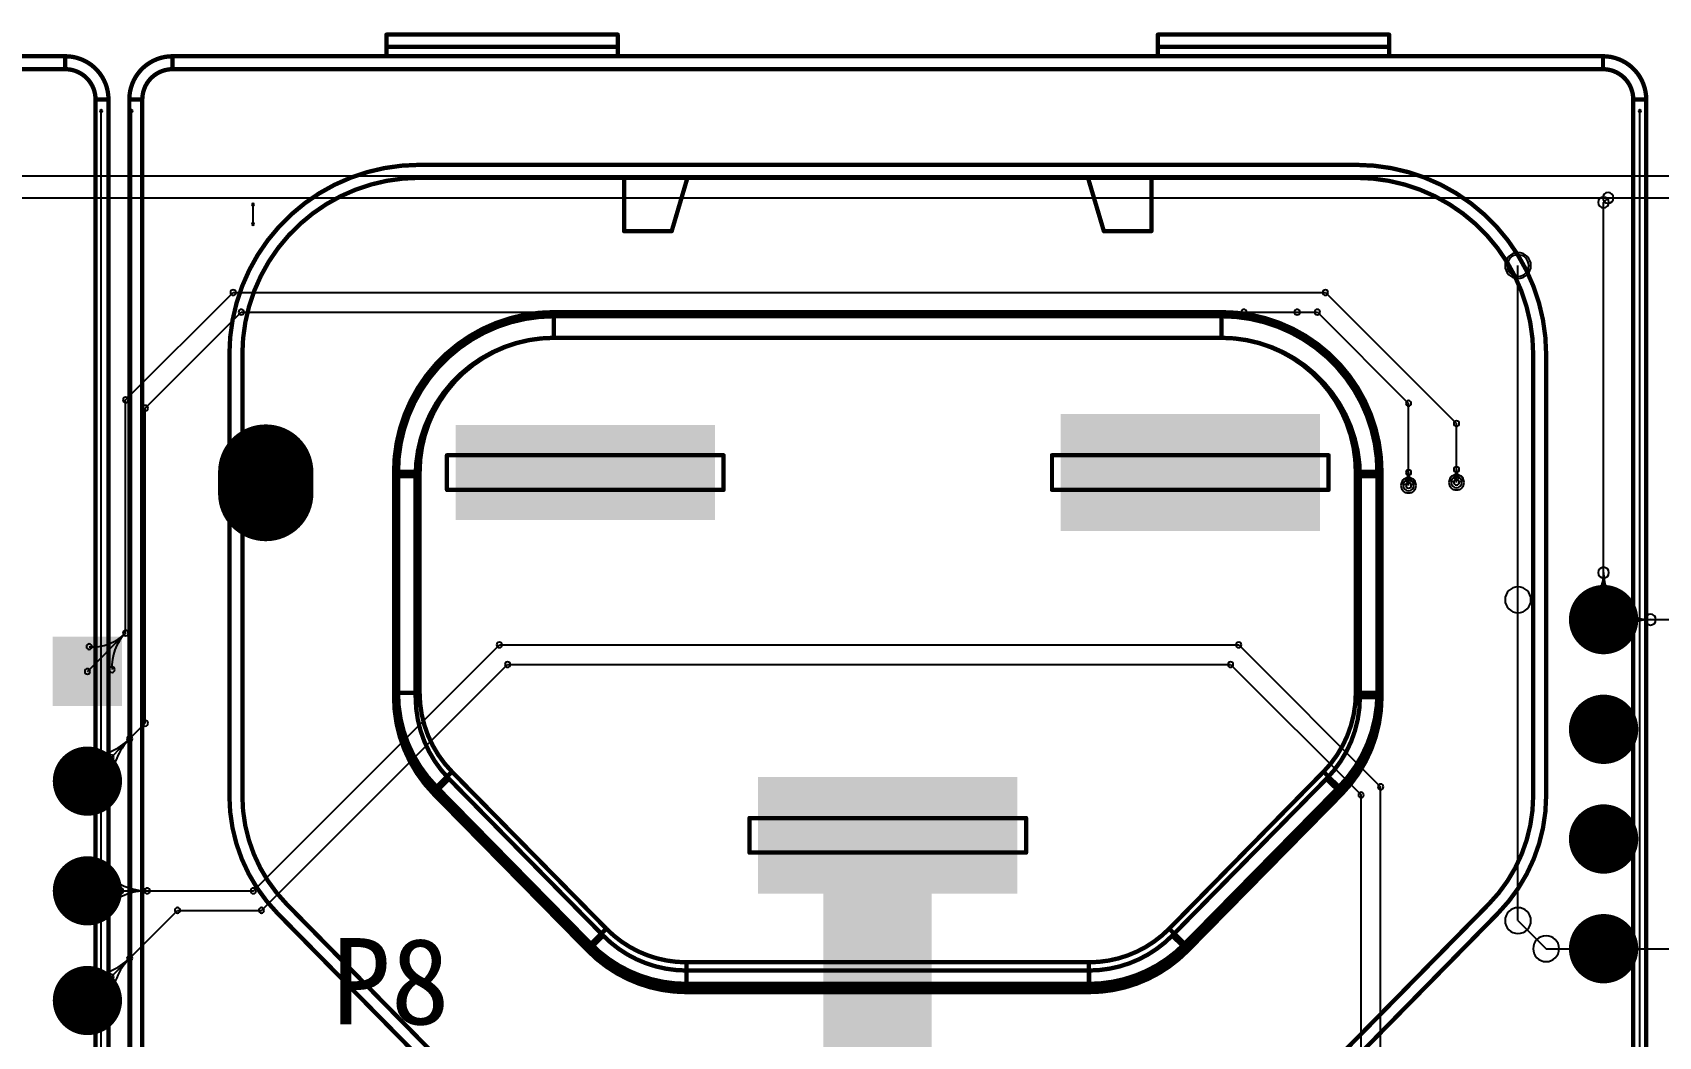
# Model space of a CAD drawing. Header units: inches. Extents: x 32166 to 66782, y 2386 to 7162.
# Drawn here: x 33196.8 to 33347.3, y 3588.6 to 3681.6 of the extents above; entities that cross this region are included whole.
import ezdxf

# ---------------------------------------------------------------- set-up
doc = ezdxf.new("R2010")
doc.units = ezdxf.units.IN
doc.header["$LTSCALE"] = 0.64311
doc.header["$MEASUREMENT"] = 0
for name, color, linetype in [('KEEPOUTLAYER', 6, 'CONTINUOUS'), ('MULTILAYER', 9, 'CONTINUOUS'), ('TOPLAYER', 1, 'CONTINUOUS'), ('TOPOVERLAY', 2, 'CONTINUOUS'), ('TOPSOLDER', 216, 'CONTINUOUS')]:
    doc.layers.add(name, color=color, linetype=linetype)
doc.styles.get("Standard").update_dxf_attribs({"font": 'txt', "width": 0.8})

msp = doc.modelspace()

# ---------------------------------------------------------------- linework, layer by layer
at = {"layer": 'KEEPOUTLAYER'}
msp.add_line((32676.92, 3668.36), (34016.92, 3668.36), dxfattribs=at)
at = {"layer": 'MULTILAYER'}
for points, const_width in [([(33218.34, 3638.92), (33218.34, 3640.92)], 8), ([(33215.42, 3640.52), (33215.42, 3639.32)], 2)]:
    msp.add_lwpolyline(points, dxfattribs=dict(at, const_width=const_width))
for points, const_width in [([(33220.34, 3640.92, 1), (33216.34, 3640.92, 1)], 4), ([(33220.34, 3638.92, 1), (33216.34, 3638.92, 1)], 4), ([(33215.92, 3640.52, 1), (33214.92, 3640.52, 1)], 1), ([(33215.92, 3639.32, 1), (33214.92, 3639.32, 1)], 1), ([(33343.57, 3627.25, 1), (33340.77, 3627.25, 1)], 2.8), ([(33343.57, 3617.09, 1), (33340.77, 3617.09, 1)], 2.8), ([(33203.24, 3612.29, 1), (33200.44, 3612.29, 1)], 2.8), ([(33343.57, 3606.93, 1), (33340.77, 3606.93, 1)], 2.8), ([(33203.24, 3602.13, 1), (33200.44, 3602.13, 1)], 2.8), ([(33343.57, 3596.77, 1), (33340.77, 3596.77, 1)], 2.8), ([(33203.24, 3591.97, 1), (33200.44, 3591.97, 1)], 2.8)]:
    msp.add_lwpolyline(points, format="xyb", close=True, dxfattribs=dict(at, const_width=const_width))
for centre, radius, start, end in [((33334.25, 3660.04), 1, 0, 180), ((33334.25, 3660.04), 1, 180, 0), ((33324.12, 3639.68), 0.5, 0, 180), ((33324.12, 3639.68), 0.5, 180, 0), ((33328.56, 3639.96), 0.5, 0, 180), ((33328.56, 3639.96), 0.5, 180, 0)]:
    msp.add_arc(centre, radius, start, end, dxfattribs=at)
for points in [[(33315.52, 3645.87), (33292.32, 3645.87), (33315.52, 3635.87), (33292.32, 3635.87)], [(33259.52, 3644.87), (33236.32, 3644.87), (33259.52, 3636.87), (33236.32, 3636.87)], [(33199.04, 3619.65), (33204.64, 3619.65), (33199.04, 3625.25), (33204.64, 3625.25)], [(33264.32, 3602.27), (33287.52, 3602.27), (33264.32, 3612.27), (33287.52, 3612.27)]]:
    msp.add_solid(points, dxfattribs=at)
at = {"layer": 'TOPLAYER'}
for p, q in [((32738.51, 3666.31), (33342.59, 3666.31)), ((33342.17, 3665.89), (33342.59, 3666.31)), ((33342.59, 3666.31), (33970.69, 3666.31)), ((33342.17, 3627.25), (33342.17, 3665.89)), ((33334.25, 3629.09), (33334.25, 3660.04)), ((33205.38, 3647.6), (33215.33, 3657.54)), ((33215.33, 3657.54), (33316.43, 3657.54)), ((33316.43, 3657.54), (33328.56, 3645.41)), ((33207.2, 3646.84), (33216.08, 3655.73)), ((33216.08, 3655.73), (33308.88, 3655.73)), ((33308.88, 3655.73), (33313.81, 3655.73)), ((33308.88, 3655.73), (33315.68, 3655.73)), ((33315.68, 3655.73), (33324.12, 3647.28)), ((33205.38, 3626), (33205.38, 3647.6)), ((33207.2, 3617.65), (33207.2, 3646.84)), ((33324.12, 3639.68), (33324.12, 3647.28)), ((33328.56, 3639.96), (33328.56, 3645.41)), ((33334.25, 3599.37), (33334.25, 3629.09)), ((33342.17, 3627.25), (33352.33, 3627.25)), ((33201.84, 3622.45), (33205.38, 3626)), ((33217.2, 3602.13), (33239.97, 3624.91)), ((33239.97, 3624.91), (33308.4, 3624.91)), ((33308.4, 3624.91), (33321.54, 3611.76)), ((33217.95, 3600.32), (33240.73, 3623.09)), ((33240.73, 3623.09), (33307.65, 3623.09)), ((33307.65, 3623.09), (33319.73, 3611.01)), ((33201.84, 3612.29), (33207.2, 3617.65)), ((33319.73, 3562.11), (33319.73, 3611.01)), ((33321.54, 3562.86), (33321.54, 3611.76)), ((33201.84, 3602.13), (33217.2, 3602.13)), ((33201.84, 3591.97), (33210.18, 3600.32)), ((33210.18, 3600.32), (33217.95, 3600.32)), ((33334.25, 3599.37), (33336.85, 3596.77)), ((33336.85, 3596.77), (33342.17, 3596.77)), ((33342.17, 3596.77), (33352.33, 3596.77))]:
    msp.add_line(p, q, dxfattribs=at)
for points, const_width in [([(33218.34, 3638.92), (33218.34, 3640.92)], 8), ([(33215.42, 3640.52), (33215.42, 3639.32)], 2)]:
    msp.add_lwpolyline(points, dxfattribs=dict(at, const_width=const_width))
for points, const_width in [([(33220.34, 3640.92, 1), (33216.34, 3640.92, 1)], 4), ([(33220.34, 3638.92, 1), (33216.34, 3638.92, 1)], 4), ([(33215.92, 3640.52, 1), (33214.92, 3640.52, 1)], 1), ([(33215.92, 3639.32, 1), (33214.92, 3639.32, 1)], 1), ([(33343.57, 3627.25, 1), (33340.77, 3627.25, 1)], 2.8), ([(33343.57, 3617.09, 1), (33340.77, 3617.09, 1)], 2.8), ([(33203.24, 3612.29, 1), (33200.44, 3612.29, 1)], 2.8), ([(33343.57, 3606.93, 1), (33340.77, 3606.93, 1)], 2.8), ([(33203.24, 3602.13, 1), (33200.44, 3602.13, 1)], 2.8), ([(33343.57, 3596.77, 1), (33340.77, 3596.77, 1)], 2.8), ([(33203.24, 3591.97, 1), (33200.44, 3591.97, 1)], 2.8)]:
    msp.add_lwpolyline(points, format="xyb", close=True, dxfattribs=dict(at, const_width=const_width))
for centre, radius, start, end in [((33342.17, 3665.89), 0.5, 0, 180), ((33342.17, 3665.89), 0.5, 0, 180), ((33342.59, 3666.31), 0.5, 0, 180), ((33342.59, 3666.31), 0.5, 0, 180), ((33342.59, 3666.31), 0.5, 0, 180), ((33342.59, 3666.31), 0.5, 180, 0), ((33342.59, 3666.31), 0.5, 180, 0), ((33342.59, 3666.31), 0.5, 180, 0), ((33342.17, 3665.89), 0.5, 180, 0), ((33342.17, 3665.89), 0.5, 180, 0), ((33334.25, 3660.04), 1.2, 0, 180), ((33334.25, 3660.04), 1, 0, 180), ((33334.25, 3660.04), 1.2, 180, 0), ((33334.25, 3660.04), 1, 180, 0), ((33215.33, 3657.54), 0.254, 0, 180), ((33215.33, 3657.54), 0.254, 0, 180), ((33215.33, 3657.54), 0.254, 180, 0), ((33215.33, 3657.54), 0.254, 180, 0), ((33316.43, 3657.54), 0.254, 0, 180), ((33316.43, 3657.54), 0.254, 0, 180), ((33316.43, 3657.54), 0.254, 180, 0), ((33316.43, 3657.54), 0.254, 180, 0), ((33216.08, 3655.73), 0.254, 0, 180), ((33216.08, 3655.73), 0.254, 0, 180), ((33216.08, 3655.73), 0.254, 180, 0), ((33216.08, 3655.73), 0.254, 180, 0), ((33308.88, 3655.73), 0.254, 0, 180), ((33308.88, 3655.73), 0.254, 0, 180), ((33308.88, 3655.73), 0.254, 0, 180), ((33308.88, 3655.73), 0.254, 180, 0), ((33308.88, 3655.73), 0.254, 180, 0), ((33308.88, 3655.73), 0.254, 180, 0), ((33313.81, 3655.73), 0.254, 0, 180), ((33313.81, 3655.73), 0.254, 180, 0), ((33315.68, 3655.73), 0.254, 0, 180), ((33315.68, 3655.73), 0.254, 0, 180), ((33315.68, 3655.73), 0.254, 180, 0), ((33315.68, 3655.73), 0.254, 180, 0), ((33205.38, 3647.6), 0.254, 0, 180), ((33205.38, 3647.6), 0.254, 0, 180), ((33205.38, 3647.6), 0.254, 180, 0), ((33205.38, 3647.6), 0.254, 180, 0), ((33207.2, 3646.84), 0.254, 0, 180), ((33207.2, 3646.84), 0.254, 0, 180), ((33207.2, 3646.84), 0.254, 180, 0), ((33207.2, 3646.84), 0.254, 180, 0), ((33324.12, 3647.28), 0.254, 0, 180), ((33324.12, 3647.28), 0.254, 0, 180), ((33324.12, 3647.28), 0.254, 180, 0), ((33324.12, 3647.28), 0.254, 180, 0), ((33328.56, 3645.41), 0.254, 0, 180), ((33328.56, 3645.41), 0.254, 0, 180), ((33328.56, 3645.41), 0.254, 180, 0), ((33328.56, 3645.41), 0.254, 180, 0), ((33322.93, 3640.87), 1.19, 314.9996, 359.9996), ((33324.12, 3640.87), 0.254, 0, 180), ((33324.12, 3640.87), 0.254, 0, 180), ((33324.12, 3640.87), 0.254, 180, 0), ((33324.12, 3640.87), 0.254, 180, 0), ((33325.31, 3640.87), 1.19, 180.0004, 225.0004), ((33328.21, 3640.31), 0.254, 0, 180), ((33327.37, 3641.15), 1.19, 314.9996, 359.9996), ((33328.56, 3641.15), 0.254, 0, 180), ((33328.56, 3641.15), 0.254, 0, 180), ((33328.56, 3641.15), 0.254, 180, 0), ((33328.56, 3641.15), 0.254, 180, 0), ((33329.75, 3641.15), 1.19, 180.0004, 225.0004), ((33328.91, 3640.31), 0.254, 0, 180), ((33323.77, 3640.03), 0.254, 0, 180), ((33323.77, 3640.03), 0.254, 180, 0), ((33324.12, 3639.68), 0.5, 0, 180), ((33324.12, 3639.68), 0.5, 180, 0), ((33324.12, 3639.68), 0.254, 0, 180), ((33324.12, 3639.68), 0.254, 180, 0), ((33324.47, 3640.03), 0.254, 0, 180), ((33324.47, 3640.03), 0.254, 180, 0), ((33328.21, 3640.31), 0.254, 180, 0), ((33328.56, 3639.96), 0.5, 0, 180), ((33328.56, 3639.96), 0.5, 180, 0), ((33328.56, 3639.96), 0.254, 0, 180), ((33328.56, 3639.96), 0.254, 180, 0), ((33328.91, 3640.31), 0.254, 180, 0), ((33337.83, 3631.6), 4.35, 314.9999, 359.9999), ((33342.17, 3631.6), 0.5, 0, 180), ((33342.17, 3631.6), 0.5, 0, 180), ((33342.17, 3631.6), 0.5, 180, 0), ((33342.17, 3631.6), 0.5, 180, 0), ((33346.52, 3631.6), 4.35, 180.0001, 225.0001), ((33334.25, 3629.09), 1.2, 0, 180), ((33334.25, 3629.09), 1.2, 0, 180), ((33334.25, 3629.09), 1.2, 180, 0), ((33334.25, 3629.09), 1.2, 180, 0), ((33340.9, 3628.52), 0.5, 0, 180), ((33340.9, 3628.52), 0.5, 180, 0), ((33343.45, 3628.52), 0.5, 0, 180), ((33343.45, 3628.52), 0.5, 0, 180), ((33343.45, 3628.52), 0.5, 0, 180), ((33343.45, 3628.52), 0.5, 180, 0), ((33343.45, 3628.52), 0.5, 180, 0), ((33343.45, 3628.52), 0.5, 180, 0), ((33346.52, 3631.6), 4.35, 224.9999, 269.9999), ((33346.52, 3631.6), 4.35, 224.9999, 269.9999), ((33342.17, 3627.25), 0.5, 0, 180), ((33342.17, 3627.25), 0.5, 0, 180), ((33342.17, 3627.25), 0.5, 180, 0), ((33342.17, 3627.25), 0.5, 180, 0), ((33346.52, 3622.91), 4.35, 90.0001, 135.0001), ((33346.52, 3622.91), 4.35, 90.0001, 135.0001), ((33346.52, 3627.25), 0.5, 0, 180), ((33346.52, 3627.25), 0.5, 0, 180), ((33346.52, 3627.25), 0.5, 0, 180), ((33346.52, 3627.25), 0.5, 0, 180), ((33346.52, 3627.25), 0.5, 180, 0), ((33346.52, 3627.25), 0.5, 180, 0), ((33346.52, 3627.25), 0.5, 180, 0), ((33346.52, 3627.25), 0.5, 180, 0), ((33202.32, 3629.06), 4.34, 265.8571, 315.0001), ((33208.45, 3622.93), 4.34, 134.9999, 184.1429), ((33205.38, 3626), 0.254, 0, 180), ((33205.38, 3626), 0.254, 0, 180), ((33205.38, 3626), 0.254, 0, 180), ((33205.38, 3626), 0.254, 0, 180), ((33205.38, 3626), 0.254, 180, 0), ((33205.38, 3626), 0.254, 180, 0), ((33205.38, 3626), 0.254, 180, 0), ((33205.38, 3626), 0.254, 180, 0), ((33343.45, 3625.98), 0.5, 0, 180), ((33343.45, 3625.98), 0.5, 0, 180), ((33343.45, 3625.98), 0.5, 180, 0), ((33343.45, 3625.98), 0.5, 180, 0), ((33202, 3624.74), 0.254, 0, 180), ((33202, 3624.74), 0.254, 180, 0), ((33239.97, 3624.91), 0.254, 0, 180), ((33239.97, 3624.91), 0.254, 0, 180), ((33239.97, 3624.91), 0.254, 180, 0), ((33239.97, 3624.91), 0.254, 180, 0), ((33308.4, 3624.91), 0.254, 0, 180), ((33308.4, 3624.91), 0.254, 0, 180), ((33308.4, 3624.91), 0.254, 180, 0), ((33308.4, 3624.91), 0.254, 180, 0), ((33201.84, 3622.45), 0.254, 0, 180), ((33201.84, 3622.45), 0.254, 180, 0), ((33204.12, 3622.62), 0.254, 0, 180), ((33204.12, 3622.62), 0.254, 180, 0), ((33240.73, 3623.09), 0.254, 0, 180), ((33240.73, 3623.09), 0.254, 0, 180), ((33240.73, 3623.09), 0.254, 180, 0), ((33240.73, 3623.09), 0.254, 180, 0), ((33307.65, 3623.09), 0.254, 0, 180), ((33307.65, 3623.09), 0.254, 0, 180), ((33307.65, 3623.09), 0.254, 180, 0), ((33307.65, 3623.09), 0.254, 180, 0), ((33205.75, 3616.2), 0.254, 0, 180), ((33205.75, 3616.2), 0.254, 0, 180), ((33207.2, 3617.65), 0.254, 0, 180), ((33207.2, 3617.65), 0.254, 0, 180), ((33207.2, 3617.65), 0.254, 180, 0), ((33207.2, 3617.65), 0.254, 180, 0), ((33201.84, 3620.12), 5.53, 270, 315), ((33209.66, 3612.29), 5.53, 135, 180), ((33205.75, 3616.2), 0.254, 180, 0), ((33205.75, 3616.2), 0.254, 180, 0), ((33201.84, 3614.58), 0.254, 0, 180), ((33201.84, 3614.58), 0.254, 180, 0), ((33201.84, 3613.57), 0.254, 0, 180), ((33201.84, 3613.57), 0.254, 180, 0), ((33201.84, 3616.65), 3.08, 270.0002, 315.0002), ((33206.2, 3612.29), 3.08, 134.9998, 179.9998), ((33204.02, 3614.47), 0.254, 0, 180), ((33204.02, 3614.47), 0.254, 0, 180), ((33204.02, 3614.47), 0.254, 180, 0), ((33204.02, 3614.47), 0.254, 180, 0), ((33201.84, 3612.29), 0.254, 0, 180), ((33201.84, 3612.29), 0.254, 180, 0), ((33203.11, 3612.29), 0.254, 0, 180), ((33203.11, 3612.29), 0.254, 180, 0), ((33204.13, 3612.29), 0.254, 0, 180), ((33204.13, 3612.29), 0.254, 180, 0), ((33321.54, 3611.76), 0.254, 0, 180), ((33321.54, 3611.76), 0.254, 0, 180), ((33319.73, 3611.01), 0.254, 0, 180), ((33319.73, 3611.01), 0.254, 0, 180), ((33319.73, 3611.01), 0.254, 180, 0), ((33319.73, 3611.01), 0.254, 180, 0), ((33321.54, 3611.76), 0.254, 180, 0), ((33321.54, 3611.76), 0.254, 180, 0), ((33202.74, 3603.03), 0.254, 0, 180), ((33202.74, 3603.03), 0.254, 180, 0), ((33204.92, 3605.21), 3.08, 224.9998, 269.9998), ((33203.46, 3603.75), 0.254, 0, 180), ((33203.46, 3603.75), 0.254, 180, 0), ((33207.37, 3607.67), 5.53, 225, 270), ((33201.84, 3602.13), 0.254, 0, 180), ((33201.84, 3602.13), 0.254, 180, 0), ((33202.74, 3601.23), 0.254, 0, 180), ((33204.92, 3599.05), 3.08, 90.0002, 135.0002), ((33207.37, 3596.6), 5.53, 90, 135), ((33204.92, 3602.13), 0.254, 0, 180), ((33204.92, 3602.13), 0.254, 0, 180), ((33204.92, 3602.13), 0.254, 180, 0), ((33204.92, 3602.13), 0.254, 180, 0), ((33207.37, 3602.13), 0.254, 0, 180), ((33207.37, 3602.13), 0.254, 0, 180), ((33207.37, 3602.13), 0.254, 180, 0), ((33207.37, 3602.13), 0.254, 180, 0), ((33217.2, 3602.13), 0.254, 0, 180), ((33217.2, 3602.13), 0.254, 0, 180), ((33217.2, 3602.13), 0.254, 180, 0), ((33217.2, 3602.13), 0.254, 180, 0), ((33202.74, 3601.23), 0.254, 180, 0), ((33203.46, 3600.51), 0.254, 0, 180), ((33203.46, 3600.51), 0.254, 180, 0), ((33210.18, 3600.32), 0.254, 0, 180), ((33210.18, 3600.32), 0.254, 0, 180), ((33210.18, 3600.32), 0.254, 180, 0), ((33210.18, 3600.32), 0.254, 180, 0), ((33217.95, 3600.32), 0.254, 0, 180), ((33217.95, 3600.32), 0.254, 0, 180), ((33217.95, 3600.32), 0.254, 180, 0), ((33217.95, 3600.32), 0.254, 180, 0), ((33334.25, 3599.37), 1.2, 0, 180), ((33334.25, 3599.37), 1.2, 0, 180), ((33334.25, 3599.37), 1.2, 180, 0), ((33334.25, 3599.37), 1.2, 180, 0), ((33336.85, 3596.77), 1.2, 0, 180), ((33336.85, 3596.77), 1.2, 0, 180), ((33342.17, 3596.77), 1.2, 0, 180), ((33342.17, 3596.77), 1.2, 0, 180), ((33201.84, 3599.8), 5.53, 270, 315), ((33209.66, 3591.97), 5.53, 135, 180), ((33205.75, 3595.88), 0.254, 0, 180), ((33205.75, 3595.88), 0.254, 0, 180), ((33205.75, 3595.88), 0.254, 180, 0), ((33205.75, 3595.88), 0.254, 180, 0), ((33336.85, 3596.77), 1.2, 180, 0), ((33336.85, 3596.77), 1.2, 180, 0), ((33342.17, 3596.77), 1.2, 180, 0), ((33342.17, 3596.77), 1.2, 180, 0), ((33201.84, 3594.26), 0.254, 0, 180), ((33201.84, 3594.26), 0.254, 180, 0), ((33201.84, 3596.33), 3.08, 270.0002, 315.0002), ((33206.2, 3591.97), 3.08, 134.9998, 179.9998), ((33204.02, 3594.15), 0.254, 0, 180), ((33204.02, 3594.15), 0.254, 0, 180), ((33204.02, 3594.15), 0.254, 180, 0), ((33204.02, 3594.15), 0.254, 180, 0), ((33201.84, 3593.25), 0.254, 0, 180), ((33201.84, 3593.25), 0.254, 180, 0), ((33201.84, 3591.97), 0.254, 0, 180), ((33201.84, 3591.97), 0.254, 180, 0), ((33203.11, 3591.97), 0.254, 0, 180), ((33203.11, 3591.97), 0.254, 180, 0), ((33204.13, 3591.97), 0.254, 0, 180), ((33204.13, 3591.97), 0.254, 180, 0)]:
    msp.add_arc(centre, radius, start, end, dxfattribs=at)
for points in [[(33315.52, 3645.87), (33292.32, 3645.87), (33315.52, 3635.87), (33292.32, 3635.87)], [(33259.52, 3644.87), (33236.32, 3644.87), (33259.52, 3636.87), (33236.32, 3636.87)], [(33199.04, 3619.65), (33204.64, 3619.65), (33199.04, 3625.25), (33204.64, 3625.25)], [(33264.32, 3602.27), (33287.52, 3602.27), (33264.32, 3612.27), (33287.52, 3612.27)], [(33269.97, 3512.37), (33279.97, 3512.37), (33269.97, 3608.37), (33279.97, 3608.37)]]:
    msp.add_solid(points, dxfattribs=at)
at = {"layer": 'TOPOVERLAY'}
for p, q in [((33203.12, 3478.36), (33203.12, 3674.36)), ((33205.92, 3478.36), (33205.92, 3674.36)), ((33345.52, 3478.36), (33345.52, 3674.36)), ((33217.17, 3663.89), (33217.17, 3665.69)), ((33217.17, 3665.69), (33217.17, 3665.69))]:
    msp.add_line(p, q, dxfattribs=at)
at = {"layer": 'TOPOVERLAY', "const_width": 0.4}
for points in [[(33229.52, 3679.43), (33229.52, 3681.43)], [(33229.52, 3681.43), (33250.92, 3681.43)], [(33250.92, 3679.43), (33250.92, 3681.43)], [(33300.92, 3679.43), (33300.92, 3681.43)], [(33300.92, 3681.43), (33322.32, 3681.43)], [(33322.32, 3679.43), (33322.32, 3681.43)], [(33067.39, 3679.43), (33199.79, 3679.43)], [(33199.79, 3678.23), (33199.79, 3679.43)], [(33209.72, 3678.23), (33209.72, 3679.43)], [(33209.72, 3679.43), (33342.12, 3679.43)], [(33229.52, 3680.31), (33250.92, 3680.31)], [(33300.92, 3680.31), (33322.32, 3680.31)], [(33342.12, 3678.23), (33342.12, 3679.43)], [(33067.39, 3678.23), (33199.79, 3678.23)], [(33209.72, 3678.23), (33342.12, 3678.23)], [(33202.59, 3573.43), (33202.59, 3675.43)], [(33202.59, 3675.43), (33203.79, 3675.43)], [(33203.79, 3573.43), (33203.79, 3675.43)], [(33205.72, 3573.43), (33205.72, 3675.43)], [(33205.72, 3675.43), (33206.92, 3675.43)], [(33206.92, 3573.43), (33206.92, 3675.43)], [(33344.92, 3573.43), (33344.92, 3675.43)], [(33344.92, 3675.43), (33346.12, 3675.43)], [(33346.12, 3573.43), (33346.12, 3675.43)], [(33232.56, 3669.37), (33319.28, 3669.37)], [(33232.56, 3668.17), (33319.28, 3668.17)], [(33251.52, 3663.23), (33251.52, 3668.11)], [(33255.92, 3663.23), (33257.36, 3668.11)], [(33294.47, 3668.11), (33295.92, 3663.23)], [(33300.32, 3663.23), (33300.32, 3668.11)], [(33251.52, 3663.23), (33255.92, 3663.23)], [(33295.92, 3663.23), (33300.32, 3663.23)], [(33245.02, 3653.35), (33245.02, 3655.73)], [(33245.02, 3655.73), (33306.82, 3655.73)], [(33245.02, 3655.35), (33306.82, 3655.35)], [(33245.02, 3653.35), (33245.02, 3655.35)], [(33245.02, 3655.35), (33306.82, 3655.35)], [(33306.82, 3653.35), (33306.82, 3655.73)], [(33306.82, 3653.35), (33306.82, 3655.35)], [(33245.02, 3653.35), (33306.82, 3653.35)], [(33245.02, 3653.35), (33306.82, 3653.35)], [(33214.98, 3610.96), (33214.98, 3651.79)], [(33216.18, 3610.96), (33216.18, 3651.79)], [(33335.66, 3610.96), (33335.66, 3651.79)], [(33336.86, 3610.96), (33336.86, 3651.79)], [(33235.12, 3639.27), (33235.12, 3642.47)], [(33235.12, 3642.47), (33260.72, 3642.47)], [(33260.72, 3639.27), (33260.72, 3642.47)], [(33291.12, 3639.27), (33291.12, 3642.47)], [(33291.12, 3642.47), (33316.72, 3642.47)], [(33316.72, 3639.27), (33316.72, 3642.47)], [(33230.22, 3620.47), (33230.22, 3640.93)], [(33230.22, 3640.93), (33232.59, 3640.93)], [(33230.22, 3620.07), (33230.22, 3640.55)], [(33230.22, 3640.55), (33232.22, 3640.55)], [(33230.59, 3620.47), (33230.59, 3640.93)], [(33232.22, 3620.07), (33232.22, 3640.55)], [(33232.59, 3620.47), (33232.59, 3640.93)], [(33319.24, 3620.47), (33319.24, 3640.93)], [(33319.24, 3640.93), (33321.62, 3640.93)], [(33319.62, 3620.07), (33319.62, 3640.55)], [(33319.62, 3640.55), (33321.62, 3640.55)], [(33321.24, 3620.47), (33321.24, 3640.93)], [(33321.62, 3620.47), (33321.62, 3640.93)], [(33321.62, 3620.07), (33321.62, 3640.55)], [(33235.12, 3639.27), (33260.72, 3639.27)], [(33291.12, 3639.27), (33316.72, 3639.27)], [(33230.22, 3620.47), (33232.59, 3620.47)], [(33319.24, 3620.47), (33321.62, 3620.47)], [(33319.62, 3620.07), (33321.62, 3620.07)], [(33233.89, 3611.49), (33235.58, 3613.16)], [(33233.89, 3611.1), (33235.31, 3612.5)], [(33234.16, 3611.76), (33248.44, 3597.22)], [(33235.31, 3612.5), (33249.58, 3597.98)], [(33235.58, 3613.16), (33249.87, 3598.62)], [(33301.97, 3598.62), (33316.25, 3613.16)], [(33302.25, 3597.98), (33316.52, 3612.5)], [(33303.39, 3597.22), (33317.68, 3611.76)], [(33316.25, 3613.16), (33317.95, 3611.49)], [(33316.52, 3612.5), (33317.95, 3611.1)], [(33233.89, 3611.49), (33248.17, 3596.96)], [(33233.89, 3611.1), (33248.16, 3596.58)], [(33303.66, 3596.96), (33317.95, 3611.49)], [(33303.68, 3596.58), (33317.95, 3611.1)], [(33263.12, 3605.67), (33263.12, 3608.87)], [(33263.12, 3608.87), (33288.72, 3608.87)], [(33288.72, 3605.67), (33288.72, 3608.87)], [(33263.12, 3605.67), (33288.72, 3605.67)], [(33219.44, 3600.04), (33235.06, 3584.15)], [(33220.3, 3600.88), (33235.91, 3584.99)], [(33315.92, 3584.99), (33331.53, 3600.88)], [(33316.78, 3584.15), (33332.39, 3600.04)], [(33248.17, 3596.96), (33249.87, 3598.62)], [(33301.97, 3598.62), (33303.66, 3596.96)], [(33248.16, 3596.58), (33249.58, 3597.98)], [(33302.25, 3597.98), (33303.68, 3596.58)], [(33257.3, 3593.13), (33257.3, 3595.51)], [(33257.3, 3595.51), (33294.53, 3595.51)], [(33294.53, 3593.13), (33294.53, 3595.51)], [(33257.29, 3592.75), (33257.29, 3594.75)], [(33257.29, 3594.75), (33294.55, 3594.75)], [(33294.55, 3592.75), (33294.55, 3594.75)], [(33257.29, 3592.75), (33294.55, 3592.75)], [(33257.3, 3593.51), (33294.53, 3593.51)], [(33257.3, 3593.13), (33294.53, 3593.13)]]:
    msp.add_lwpolyline(points, dxfattribs=at)
at = {"layer": 'TOPOVERLAY', "const_width": 0.2}
for points in [[(33229.42, 3681.43, 1), (33229.62, 3681.43, 1)], [(33229.42, 3681.43, 1), (33229.62, 3681.43, 1)], [(33250.82, 3681.43, 1), (33251.02, 3681.43, 1)], [(33250.82, 3681.43, 1), (33251.02, 3681.43, 1)], [(33300.82, 3681.43, 1), (33301.02, 3681.43, 1)], [(33300.82, 3681.43, 1), (33301.02, 3681.43, 1)], [(33322.22, 3681.43, 1), (33322.42, 3681.43, 1)], [(33322.22, 3681.43, 1), (33322.42, 3681.43, 1)], [(33199.69, 3679.43, 1), (33199.89, 3679.43, 1)], [(33199.69, 3679.43, 1), (33199.89, 3679.43, 1)], [(33199.69, 3679.43, 1), (33199.89, 3679.43, 1)], [(33209.62, 3679.43, 1), (33209.82, 3679.43, 1)], [(33209.62, 3679.43, 1), (33209.82, 3679.43, 1)], [(33209.62, 3679.43, 1), (33209.82, 3679.43, 1)], [(33229.42, 3680.31, 1), (33229.62, 3680.31, 1)], [(33229.42, 3679.43, 1), (33229.62, 3679.43, 1)], [(33250.82, 3680.31, 1), (33251.02, 3680.31, 1)], [(33250.82, 3679.43, 1), (33251.02, 3679.43, 1)], [(33300.82, 3680.31, 1), (33301.02, 3680.31, 1)], [(33300.82, 3679.43, 1), (33301.02, 3679.43, 1)], [(33322.22, 3680.31, 1), (33322.42, 3680.31, 1)], [(33322.22, 3679.43, 1), (33322.42, 3679.43, 1)], [(33342.02, 3679.43, 1), (33342.22, 3679.43, 1)], [(33342.02, 3679.43, 1), (33342.22, 3679.43, 1)], [(33342.02, 3679.43, 1), (33342.22, 3679.43, 1)], [(33199.69, 3678.23, 1), (33199.89, 3678.23, 1)], [(33199.69, 3678.23, 1), (33199.89, 3678.23, 1)], [(33199.69, 3678.23, 1), (33199.89, 3678.23, 1)], [(33209.62, 3678.23, 1), (33209.82, 3678.23, 1)], [(33209.62, 3678.23, 1), (33209.82, 3678.23, 1)], [(33209.62, 3678.23, 1), (33209.82, 3678.23, 1)], [(33342.02, 3678.23, 1), (33342.22, 3678.23, 1)], [(33342.02, 3678.23, 1), (33342.22, 3678.23, 1)], [(33342.02, 3678.23, 1), (33342.22, 3678.23, 1)], [(33202.49, 3675.43, 1), (33202.69, 3675.43, 1)], [(33202.49, 3675.43, 1), (33202.69, 3675.43, 1)], [(33202.49, 3675.43, 1), (33202.69, 3675.43, 1)], [(33203.69, 3675.43, 1), (33203.89, 3675.43, 1)], [(33203.69, 3675.43, 1), (33203.89, 3675.43, 1)], [(33203.69, 3675.43, 1), (33203.89, 3675.43, 1)], [(33205.62, 3675.43, 1), (33205.82, 3675.43, 1)], [(33205.62, 3675.43, 1), (33205.82, 3675.43, 1)], [(33205.62, 3675.43, 1), (33205.82, 3675.43, 1)], [(33206.82, 3675.43, 1), (33207.02, 3675.43, 1)], [(33206.82, 3675.43, 1), (33207.02, 3675.43, 1)], [(33206.82, 3675.43, 1), (33207.02, 3675.43, 1)], [(33344.82, 3675.43, 1), (33345.02, 3675.43, 1)], [(33344.82, 3675.43, 1), (33345.02, 3675.43, 1)], [(33344.82, 3675.43, 1), (33345.02, 3675.43, 1)], [(33346.02, 3675.43, 1), (33346.22, 3675.43, 1)], [(33346.02, 3675.43, 1), (33346.22, 3675.43, 1)], [(33346.02, 3675.43, 1), (33346.22, 3675.43, 1)], [(33232.46, 3669.37, 1), (33232.66, 3669.37, 1)], [(33232.46, 3669.37, 1), (33232.66, 3669.37, 1)], [(33319.18, 3669.37, 1), (33319.38, 3669.37, 1)], [(33319.18, 3669.37, 1), (33319.38, 3669.37, 1)], [(33232.46, 3668.17, 1), (33232.66, 3668.17, 1)], [(33232.46, 3668.17, 1), (33232.66, 3668.17, 1)], [(33251.42, 3668.11, 1), (33251.62, 3668.11, 1)], [(33257.26, 3668.11, 1), (33257.46, 3668.11, 1)], [(33294.37, 3668.11, 1), (33294.57, 3668.11, 1)], [(33300.22, 3668.11, 1), (33300.42, 3668.11, 1)], [(33319.18, 3668.17, 1), (33319.38, 3668.17, 1)], [(33319.18, 3668.17, 1), (33319.38, 3668.17, 1)], [(33251.42, 3663.23, 1), (33251.62, 3663.23, 1)], [(33251.42, 3663.23, 1), (33251.62, 3663.23, 1)], [(33255.82, 3663.23, 1), (33256.02, 3663.23, 1)], [(33255.82, 3663.23, 1), (33256.02, 3663.23, 1)], [(33295.82, 3663.23, 1), (33296.02, 3663.23, 1)], [(33295.82, 3663.23, 1), (33296.02, 3663.23, 1)], [(33300.22, 3663.23, 1), (33300.42, 3663.23, 1)], [(33300.22, 3663.23, 1), (33300.42, 3663.23, 1)], [(33244.92, 3655.73, 1), (33245.12, 3655.73, 1)], [(33244.92, 3655.73, 1), (33245.12, 3655.73, 1)], [(33244.92, 3655.73, 1), (33245.12, 3655.73, 1)], [(33244.92, 3655.35, 1), (33245.12, 3655.35, 1)], [(33244.92, 3655.35, 1), (33245.12, 3655.35, 1)], [(33244.92, 3655.35, 1), (33245.12, 3655.35, 1)], [(33244.92, 3655.35, 1), (33245.12, 3655.35, 1)], [(33244.92, 3655.35, 1), (33245.12, 3655.35, 1)], [(33306.72, 3655.73, 1), (33306.92, 3655.73, 1)], [(33306.72, 3655.73, 1), (33306.92, 3655.73, 1)], [(33306.72, 3655.73, 1), (33306.92, 3655.73, 1)], [(33306.72, 3655.35, 1), (33306.92, 3655.35, 1)], [(33306.72, 3655.35, 1), (33306.92, 3655.35, 1)], [(33306.72, 3655.35, 1), (33306.92, 3655.35, 1)], [(33306.72, 3655.35, 1), (33306.92, 3655.35, 1)], [(33306.72, 3655.35, 1), (33306.92, 3655.35, 1)], [(33244.92, 3653.35, 1), (33245.12, 3653.35, 1)], [(33244.92, 3653.35, 1), (33245.12, 3653.35, 1)], [(33244.92, 3653.35, 1), (33245.12, 3653.35, 1)], [(33244.92, 3653.35, 1), (33245.12, 3653.35, 1)], [(33244.92, 3653.35, 1), (33245.12, 3653.35, 1)], [(33244.92, 3653.35, 1), (33245.12, 3653.35, 1)], [(33306.72, 3653.35, 1), (33306.92, 3653.35, 1)], [(33306.72, 3653.35, 1), (33306.92, 3653.35, 1)], [(33306.72, 3653.35, 1), (33306.92, 3653.35, 1)], [(33306.72, 3653.35, 1), (33306.92, 3653.35, 1)], [(33306.72, 3653.35, 1), (33306.92, 3653.35, 1)], [(33306.72, 3653.35, 1), (33306.92, 3653.35, 1)], [(33214.88, 3651.79, 1), (33215.08, 3651.79, 1)], [(33214.88, 3651.79, 1), (33215.08, 3651.79, 1)], [(33216.08, 3651.79, 1), (33216.28, 3651.79, 1)], [(33216.08, 3651.79, 1), (33216.28, 3651.79, 1)], [(33335.56, 3651.79, 1), (33335.76, 3651.79, 1)], [(33335.56, 3651.79, 1), (33335.76, 3651.79, 1)], [(33336.76, 3651.79, 1), (33336.96, 3651.79, 1)], [(33336.76, 3651.79, 1), (33336.96, 3651.79, 1)], [(33235.02, 3642.47, 1), (33235.22, 3642.47, 1)], [(33235.02, 3642.47, 1), (33235.22, 3642.47, 1)], [(33260.62, 3642.47, 1), (33260.82, 3642.47, 1)], [(33260.62, 3642.47, 1), (33260.82, 3642.47, 1)], [(33291.02, 3642.47, 1), (33291.22, 3642.47, 1)], [(33291.02, 3642.47, 1), (33291.22, 3642.47, 1)], [(33316.62, 3642.47, 1), (33316.82, 3642.47, 1)], [(33316.62, 3642.47, 1), (33316.82, 3642.47, 1)], [(33230.12, 3640.93, 1), (33230.32, 3640.93, 1)], [(33230.12, 3640.93, 1), (33230.32, 3640.93, 1)], [(33230.12, 3640.93, 1), (33230.32, 3640.93, 1)], [(33230.12, 3640.55, 1), (33230.32, 3640.55, 1)], [(33230.12, 3640.55, 1), (33230.32, 3640.55, 1)], [(33230.12, 3640.55, 1), (33230.32, 3640.55, 1)], [(33230.49, 3640.93, 1), (33230.69, 3640.93, 1)], [(33230.49, 3640.93, 1), (33230.69, 3640.93, 1)], [(33232.12, 3640.55, 1), (33232.32, 3640.55, 1)], [(33232.12, 3640.55, 1), (33232.32, 3640.55, 1)], [(33232.12, 3640.55, 1), (33232.32, 3640.55, 1)], [(33232.49, 3640.93, 1), (33232.69, 3640.93, 1)], [(33232.49, 3640.93, 1), (33232.69, 3640.93, 1)], [(33232.49, 3640.93, 1), (33232.69, 3640.93, 1)], [(33319.14, 3640.93, 1), (33319.34, 3640.93, 1)], [(33319.14, 3640.93, 1), (33319.34, 3640.93, 1)], [(33319.14, 3640.93, 1), (33319.34, 3640.93, 1)], [(33319.52, 3640.55, 1), (33319.72, 3640.55, 1)], [(33319.52, 3640.55, 1), (33319.72, 3640.55, 1)], [(33319.52, 3640.55, 1), (33319.72, 3640.55, 1)], [(33321.14, 3640.93, 1), (33321.34, 3640.93, 1)], [(33321.14, 3640.93, 1), (33321.34, 3640.93, 1)], [(33321.52, 3640.93, 1), (33321.72, 3640.93, 1)], [(33321.52, 3640.93, 1), (33321.72, 3640.93, 1)], [(33321.52, 3640.93, 1), (33321.72, 3640.93, 1)], [(33321.52, 3640.55, 1), (33321.72, 3640.55, 1)], [(33321.52, 3640.55, 1), (33321.72, 3640.55, 1)], [(33321.52, 3640.55, 1), (33321.72, 3640.55, 1)], [(33235.02, 3639.27, 1), (33235.22, 3639.27, 1)], [(33235.02, 3639.27, 1), (33235.22, 3639.27, 1)], [(33260.62, 3639.27, 1), (33260.82, 3639.27, 1)], [(33260.62, 3639.27, 1), (33260.82, 3639.27, 1)], [(33291.02, 3639.27, 1), (33291.22, 3639.27, 1)], [(33291.02, 3639.27, 1), (33291.22, 3639.27, 1)], [(33316.62, 3639.27, 1), (33316.82, 3639.27, 1)], [(33316.62, 3639.27, 1), (33316.82, 3639.27, 1)], [(33230.12, 3620.47, 1), (33230.32, 3620.47, 1)], [(33230.12, 3620.47, 1), (33230.32, 3620.47, 1)], [(33230.12, 3620.47, 1), (33230.32, 3620.47, 1)], [(33230.12, 3620.07, 1), (33230.32, 3620.07, 1)], [(33230.12, 3620.07, 1), (33230.32, 3620.07, 1)], [(33230.49, 3620.47, 1), (33230.69, 3620.47, 1)], [(33230.49, 3620.47, 1), (33230.69, 3620.47, 1)], [(33232.12, 3620.07, 1), (33232.32, 3620.07, 1)], [(33232.12, 3620.07, 1), (33232.32, 3620.07, 1)], [(33232.49, 3620.47, 1), (33232.69, 3620.47, 1)], [(33232.49, 3620.47, 1), (33232.69, 3620.47, 1)], [(33232.49, 3620.47, 1), (33232.69, 3620.47, 1)], [(33319.14, 3620.47, 1), (33319.34, 3620.47, 1)], [(33319.14, 3620.47, 1), (33319.34, 3620.47, 1)], [(33319.14, 3620.47, 1), (33319.34, 3620.47, 1)], [(33319.52, 3620.07, 1), (33319.72, 3620.07, 1)], [(33319.52, 3620.07, 1), (33319.72, 3620.07, 1)], [(33319.52, 3620.07, 1), (33319.72, 3620.07, 1)], [(33321.14, 3620.47, 1), (33321.34, 3620.47, 1)], [(33321.14, 3620.47, 1), (33321.34, 3620.47, 1)], [(33321.52, 3620.47, 1), (33321.72, 3620.47, 1)], [(33321.52, 3620.47, 1), (33321.72, 3620.47, 1)], [(33321.52, 3620.47, 1), (33321.72, 3620.47, 1)], [(33321.52, 3620.07, 1), (33321.72, 3620.07, 1)], [(33321.52, 3620.07, 1), (33321.72, 3620.07, 1)], [(33321.52, 3620.07, 1), (33321.72, 3620.07, 1)], [(33234.06, 3611.76, 1), (33234.26, 3611.76, 1)], [(33234.06, 3611.76, 1), (33234.26, 3611.76, 1)], [(33235.21, 3612.5, 1), (33235.41, 3612.5, 1)], [(33235.21, 3612.5, 1), (33235.41, 3612.5, 1)], [(33235.21, 3612.5, 1), (33235.41, 3612.5, 1)], [(33235.48, 3613.16, 1), (33235.68, 3613.16, 1)], [(33235.48, 3613.16, 1), (33235.68, 3613.16, 1)], [(33235.48, 3613.16, 1), (33235.68, 3613.16, 1)], [(33316.15, 3613.16, 1), (33316.35, 3613.16, 1)], [(33316.15, 3613.16, 1), (33316.35, 3613.16, 1)], [(33316.15, 3613.16, 1), (33316.35, 3613.16, 1)], [(33316.42, 3612.5, 1), (33316.62, 3612.5, 1)], [(33316.42, 3612.5, 1), (33316.62, 3612.5, 1)], [(33316.42, 3612.5, 1), (33316.62, 3612.5, 1)], [(33317.58, 3611.76, 1), (33317.78, 3611.76, 1)], [(33317.58, 3611.76, 1), (33317.78, 3611.76, 1)], [(33214.88, 3610.96, 1), (33215.08, 3610.96, 1)], [(33214.88, 3610.96, 1), (33215.08, 3610.96, 1)], [(33216.08, 3610.96, 1), (33216.28, 3610.96, 1)], [(33216.08, 3610.96, 1), (33216.28, 3610.96, 1)], [(33233.79, 3611.49, 1), (33233.99, 3611.49, 1)], [(33233.79, 3611.49, 1), (33233.99, 3611.49, 1)], [(33233.79, 3611.49, 1), (33233.99, 3611.49, 1)], [(33233.79, 3611.1, 1), (33233.99, 3611.1, 1)], [(33233.79, 3611.1, 1), (33233.99, 3611.1, 1)], [(33233.79, 3611.1, 1), (33233.99, 3611.1, 1)], [(33317.85, 3611.49, 1), (33318.05, 3611.49, 1)], [(33317.85, 3611.49, 1), (33318.05, 3611.49, 1)], [(33317.85, 3611.49, 1), (33318.05, 3611.49, 1)], [(33317.85, 3611.1, 1), (33318.05, 3611.1, 1)], [(33317.85, 3611.1, 1), (33318.05, 3611.1, 1)], [(33317.85, 3611.1, 1), (33318.05, 3611.1, 1)], [(33335.56, 3610.96, 1), (33335.76, 3610.96, 1)], [(33335.56, 3610.96, 1), (33335.76, 3610.96, 1)], [(33336.76, 3610.96, 1), (33336.96, 3610.96, 1)], [(33336.76, 3610.96, 1), (33336.96, 3610.96, 1)], [(33263.02, 3608.87, 1), (33263.22, 3608.87, 1)], [(33263.02, 3608.87, 1), (33263.22, 3608.87, 1)], [(33288.62, 3608.87, 1), (33288.82, 3608.87, 1)], [(33288.62, 3608.87, 1), (33288.82, 3608.87, 1)], [(33263.02, 3605.67, 1), (33263.22, 3605.67, 1)], [(33263.02, 3605.67, 1), (33263.22, 3605.67, 1)], [(33288.62, 3605.67, 1), (33288.82, 3605.67, 1)], [(33288.62, 3605.67, 1), (33288.82, 3605.67, 1)], [(33219.34, 3600.04, 1), (33219.54, 3600.04, 1)], [(33219.34, 3600.04, 1), (33219.54, 3600.04, 1)], [(33220.2, 3600.88, 1), (33220.4, 3600.88, 1)], [(33220.2, 3600.88, 1), (33220.4, 3600.88, 1)], [(33331.43, 3600.88, 1), (33331.63, 3600.88, 1)], [(33331.43, 3600.88, 1), (33331.63, 3600.88, 1)], [(33332.29, 3600.04, 1), (33332.49, 3600.04, 1)], [(33332.29, 3600.04, 1), (33332.49, 3600.04, 1)], [(33249.77, 3598.62, 1), (33249.97, 3598.62, 1)], [(33249.77, 3598.62, 1), (33249.97, 3598.62, 1)], [(33249.77, 3598.62, 1), (33249.97, 3598.62, 1)], [(33301.87, 3598.62, 1), (33302.07, 3598.62, 1)], [(33301.87, 3598.62, 1), (33302.07, 3598.62, 1)], [(33301.87, 3598.62, 1), (33302.07, 3598.62, 1)], [(33248.07, 3596.96, 1), (33248.27, 3596.96, 1)], [(33248.07, 3596.96, 1), (33248.27, 3596.96, 1)], [(33248.07, 3596.96, 1), (33248.27, 3596.96, 1)], [(33248.34, 3597.22, 1), (33248.54, 3597.22, 1)], [(33248.34, 3597.22, 1), (33248.54, 3597.22, 1)], [(33249.48, 3597.98, 1), (33249.68, 3597.98, 1)], [(33249.48, 3597.98, 1), (33249.68, 3597.98, 1)], [(33249.48, 3597.98, 1), (33249.68, 3597.98, 1)], [(33302.15, 3597.98, 1), (33302.35, 3597.98, 1)], [(33302.15, 3597.98, 1), (33302.35, 3597.98, 1)], [(33302.15, 3597.98, 1), (33302.35, 3597.98, 1)], [(33303.29, 3597.22, 1), (33303.49, 3597.22, 1)], [(33303.29, 3597.22, 1), (33303.49, 3597.22, 1)], [(33303.56, 3596.96, 1), (33303.76, 3596.96, 1)], [(33303.56, 3596.96, 1), (33303.76, 3596.96, 1)], [(33303.56, 3596.96, 1), (33303.76, 3596.96, 1)], [(33248.06, 3596.58, 1), (33248.26, 3596.58, 1)], [(33248.06, 3596.58, 1), (33248.26, 3596.58, 1)], [(33248.06, 3596.58, 1), (33248.26, 3596.58, 1)], [(33257.2, 3595.51, 1), (33257.4, 3595.51, 1)], [(33257.2, 3595.51, 1), (33257.4, 3595.51, 1)], [(33257.2, 3595.51, 1), (33257.4, 3595.51, 1)], [(33294.43, 3595.51, 1), (33294.63, 3595.51, 1)], [(33294.43, 3595.51, 1), (33294.63, 3595.51, 1)], [(33294.43, 3595.51, 1), (33294.63, 3595.51, 1)], [(33303.58, 3596.58, 1), (33303.78, 3596.58, 1)], [(33303.58, 3596.58, 1), (33303.78, 3596.58, 1)], [(33303.58, 3596.58, 1), (33303.78, 3596.58, 1)], [(33257.19, 3594.75, 1), (33257.39, 3594.75, 1)], [(33257.19, 3594.75, 1), (33257.39, 3594.75, 1)], [(33257.19, 3594.75, 1), (33257.39, 3594.75, 1)], [(33294.45, 3594.75, 1), (33294.65, 3594.75, 1)], [(33294.45, 3594.75, 1), (33294.65, 3594.75, 1)], [(33294.45, 3594.75, 1), (33294.65, 3594.75, 1)], [(33257.19, 3592.75, 1), (33257.39, 3592.75, 1)], [(33257.19, 3592.75, 1), (33257.39, 3592.75, 1)], [(33257.19, 3592.75, 1), (33257.39, 3592.75, 1)], [(33257.2, 3593.51, 1), (33257.4, 3593.51, 1)], [(33257.2, 3593.51, 1), (33257.4, 3593.51, 1)], [(33257.2, 3593.13, 1), (33257.4, 3593.13, 1)], [(33257.2, 3593.13, 1), (33257.4, 3593.13, 1)], [(33257.2, 3593.13, 1), (33257.4, 3593.13, 1)], [(33294.43, 3593.51, 1), (33294.63, 3593.51, 1)], [(33294.43, 3593.51, 1), (33294.63, 3593.51, 1)], [(33294.43, 3593.13, 1), (33294.63, 3593.13, 1)], [(33294.43, 3593.13, 1), (33294.63, 3593.13, 1)], [(33294.43, 3593.13, 1), (33294.63, 3593.13, 1)], [(33294.45, 3592.75, 1), (33294.65, 3592.75, 1)], [(33294.45, 3592.75, 1), (33294.65, 3592.75, 1)], [(33294.45, 3592.75, 1), (33294.65, 3592.75, 1)]]:
    msp.add_lwpolyline(points, format="xyb", close=True, dxfattribs=at)
at = {"layer": 'TOPOVERLAY', "const_width": 0.4}
for points in [[(33199.79, 3679.43, -0.414214), (33203.79, 3675.43)], [(33205.72, 3675.43, -0.414214), (33209.72, 3679.43)], [(33342.12, 3679.43, -0.414214), (33346.12, 3675.43)], [(33199.79, 3678.23, -0.414214), (33202.59, 3675.43)], [(33206.92, 3675.43, -0.414214), (33209.72, 3678.23)], [(33342.12, 3678.23, -0.414214), (33344.92, 3675.43)], [(33214.98, 3651.79, -0.414214), (33232.56, 3669.37)], [(33319.28, 3669.37, -0.414214), (33336.86, 3651.79)], [(33216.18, 3651.79, -0.414214), (33232.56, 3668.17)], [(33319.28, 3668.17, -0.414214), (33335.66, 3651.79)], [(33230.22, 3640.93, -0.414214), (33245.02, 3655.73)], [(33230.22, 3640.55, -0.414214), (33245.02, 3655.35)], [(33230.59, 3640.93, -0.414214), (33245.02, 3655.35)], [(33306.82, 3655.73, -0.414214), (33321.62, 3640.93)], [(33306.82, 3655.35, -0.414214), (33321.24, 3640.93)], [(33306.82, 3655.35, -0.414214), (33321.62, 3640.55)], [(33232.22, 3640.55, -0.414214), (33245.02, 3653.35)], [(33232.59, 3640.93, -0.414214), (33245.02, 3653.35)], [(33306.82, 3653.35, -0.414214), (33319.24, 3640.93)], [(33306.82, 3653.35, -0.414214), (33319.62, 3640.55)], [(33233.89, 3611.49, -0.196645), (33230.22, 3620.47)], [(33233.89, 3611.1, -0.196645), (33230.22, 3620.07)], [(33234.16, 3611.76, -0.196645), (33230.59, 3620.47)], [(33235.31, 3612.5, -0.196645), (33232.22, 3620.07)], [(33235.58, 3613.16, -0.196645), (33232.59, 3620.47)], [(33319.24, 3620.47, -0.196645), (33316.25, 3613.16)], [(33319.62, 3620.07, -0.196645), (33316.52, 3612.5)], [(33321.24, 3620.47, -0.196645), (33317.68, 3611.76)], [(33321.62, 3620.47, -0.196645), (33317.95, 3611.49)], [(33321.62, 3620.07, -0.196645), (33317.95, 3611.1)], [(33219.44, 3600.04, -0.196645), (33214.98, 3610.96)], [(33220.3, 3600.88, -0.196645), (33216.18, 3610.96)], [(33335.66, 3610.96, -0.196645), (33331.53, 3600.88)], [(33336.86, 3610.96, -0.196645), (33332.39, 3600.04)], [(33257.3, 3595.51, -0.201181), (33249.87, 3598.62)], [(33301.97, 3598.62, -0.201181), (33294.53, 3595.51)], [(33257.3, 3593.13, -0.201181), (33248.17, 3596.96)], [(33257.3, 3593.51, -0.201181), (33248.44, 3597.22)], [(33257.29, 3594.75, -0.201181), (33249.58, 3597.98)], [(33303.39, 3597.22, -0.201181), (33294.53, 3593.51)], [(33303.66, 3596.96, -0.201181), (33294.53, 3593.13)], [(33302.25, 3597.98, -0.201181), (33294.55, 3594.75)], [(33257.29, 3592.75, -0.201181), (33248.16, 3596.58)], [(33303.68, 3596.58, -0.201181), (33294.55, 3592.75)]]:
    msp.add_lwpolyline(points, format="xyb", dxfattribs=at)
at = {"layer": 'TOPOVERLAY'}
for centre, radius, start, end in [((33203.12, 3674.36), 0.127, 0, 180), ((33203.12, 3674.36), 0.127, 180, 0), ((33205.92, 3674.36), 0.127, 0, 180), ((33205.92, 3674.36), 0.127, 180, 0), ((33345.52, 3674.36), 0.127, 0, 180), ((33345.52, 3674.36), 0.127, 180, 0), ((33217.17, 3665.69), 0.1, 0, 180), ((33217.17, 3665.69), 0.1, 0, 180), ((33217.17, 3665.69), 0.1, 0, 180), ((33217.17, 3665.69), 0.1, 180, 0), ((33217.17, 3665.69), 0.1, 180, 0), ((33217.17, 3665.69), 0.1, 180, 0), ((33217.17, 3663.89), 0.1, 0, 180), ((33217.17, 3663.89), 0.1, 180, 0)]:
    msp.add_arc(centre, radius, start, end, dxfattribs=at)
at = {"layer": 'TOPSOLDER'}
for points, const_width in [([(33218.34, 3638.92), (33218.34, 3640.92)], 8.81), ([(33215.42, 3640.52), (33215.42, 3639.32)], 2.81)]:
    msp.add_lwpolyline(points, dxfattribs=dict(at, const_width=const_width))
for points, const_width in [([(33220.55, 3640.92, 1), (33216.14, 3640.92, 1)], 4.41), ([(33220.55, 3638.92, 1), (33216.14, 3638.92, 1)], 4.41), ([(33216.13, 3640.52, 1), (33214.72, 3640.52, 1)], 1.41), ([(33216.13, 3639.32, 1), (33214.72, 3639.32, 1)], 1.41), ([(33343.78, 3627.25, 1), (33340.57, 3627.25, 1)], 3.21), ([(33343.78, 3617.09, 1), (33340.57, 3617.09, 1)], 3.21), ([(33203.44, 3612.29, 1), (33200.24, 3612.29, 1)], 3.21), ([(33343.78, 3606.93, 1), (33340.57, 3606.93, 1)], 3.21), ([(33203.44, 3602.13, 1), (33200.24, 3602.13, 1)], 3.21), ([(33343.78, 3596.77, 1), (33340.57, 3596.77, 1)], 3.21), ([(33203.44, 3591.97, 1), (33200.24, 3591.97, 1)], 3.21)]:
    msp.add_lwpolyline(points, format="xyb", close=True, dxfattribs=dict(at, const_width=const_width))
for centre, radius, start, end in [((33334.25, 3660.04), 1.2, 0, 180), ((33334.25, 3660.04), 1.2, 180, 0), ((33328.56, 3639.96), 0.703, 0, 180), ((33324.12, 3639.68), 0.703, 0, 180), ((33324.12, 3639.68), 0.703, 180, 0), ((33328.56, 3639.96), 0.703, 180, 0)]:
    msp.add_arc(centre, radius, start, end, dxfattribs=at)
for points in [[(33259.92, 3645.28), (33235.91, 3645.28), (33259.92, 3636.47), (33235.91, 3636.47)], [(33315.92, 3646.28), (33291.91, 3646.28), (33315.92, 3635.47), (33291.91, 3635.47)], [(33198.63, 3619.25), (33205.05, 3619.25), (33198.63, 3625.66), (33205.05, 3625.66)], [(33263.91, 3601.87), (33287.92, 3601.87), (33263.91, 3612.68), (33287.92, 3612.68)]]:
    msp.add_solid(points, dxfattribs=at)

# ---------------------------------------------------------------- texts
at = {"layer": 'TOPOVERLAY'}
msp.add_text('P8', height=8, rotation=360, dxfattribs=at).set_placement((33224.48, 3589.76))

doc.saveas('drawing.dxf')
